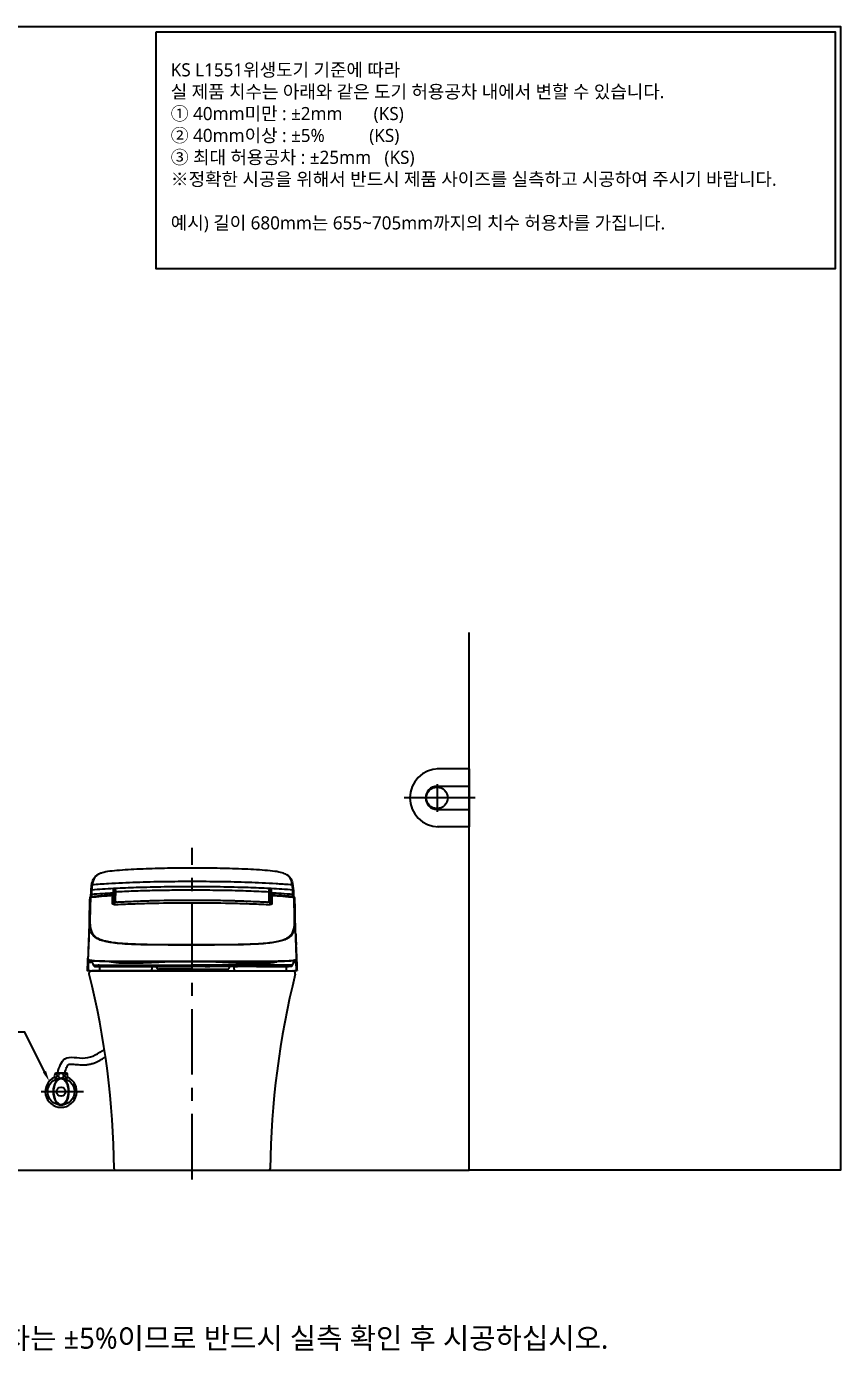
# Model space of a CAD drawing. Extents: x 2340 to 8415, y -46 to 2482.
# Drawn here: x 3566 to 5117, y -46 to 2482 of the extents above; entities that cross this region are included whole.
import ezdxf
from ezdxf.lldxf.tags import DXFTag

# ---------------------------------------------------------------- set-up
doc = ezdxf.new("R2010")
doc.units = 0
doc.header["$LTSCALE"] = 20
doc.header["$MEASUREMENT"] = 0
doc.linetypes.add('CENTER', pattern=[2, 1.25, -0.25, 0.25, -0.25])
doc.layers.get('0').update_dxf_attribs({"linetype": 'CONTINUOUS'})
for name, color, linetype in [('1', 7, 'CONTINUOUS'), ('2', 2, 'CONTINUOUS'), ('3', 3, 'CONTINUOUS'), ('4', 4, 'CONTINUOUS'), ('6', 6, 'CONTINUOUS'), ('66', 7, 'CONTINUOUS')]:
    doc.layers.add(name, color=color, linetype=linetype)
doc.styles.add('GHS', font='romans', dxfattribs={"bigfont": 'ghs'})
doc.styles.add('ROMANS', font='NanumGothic.ttf', dxfattribs={"height": 10.144927})
tags = doc.linetypes.add('DASHED', pattern=[0.75, 0.5, -0.25]).pattern_tags.tags
tags[6:7] = [DXFTag(74, 4), DXFTag(75, 0), DXFTag(340, '0'), DXFTag(46, 1.0), DXFTag(50, 0.0), DXFTag(44, 0.0), DXFTag(45, 0.0)]
tags[4:5] = [DXFTag(74, 4), DXFTag(75, 0), DXFTag(340, '0'), DXFTag(46, 1.0), DXFTag(50, 0.0), DXFTag(44, 0.0), DXFTag(45, 0.0)]

msp = doc.modelspace()

# ---------------------------------------------------------------- linework, layer by layer
at = {"color": 1, "linetype": 'CENTER', "ltscale": 5}
msp.add_line((3881.8, 283.5), (3881.8, 915.7), dxfattribs=at)
at = {"color": 7}
msp.add_line((3736.1, 301.2), (4027.5, 301.2), dxfattribs=at)
for centre, radius, start, end in [((2137.2, 287.9), 1595.9, 0.584, 14.0382), ((5626.3, 287.9), 1595.9, 165.9618, 179.416), ((3736.1, 304.2), 3, 180.584, 270), ((4027.5, 304.2), 3, 270, 359.416)]:
    msp.add_arc(centre, radius, start, end, dxfattribs=at)
msp.add_open_spline([(3685.5, 675), (3685.4, 675.4), (3685.3, 676.1), (3685.4, 677.2), (3685.8, 678.3), (3686.4, 679.3), (3687.2, 680.2), (3688.2, 680.8), (3689.3, 681.1), (3690, 681.2), (3690.4, 681.2)], degree=3, knots=[0, 0, 0, 0, 0.114974, 0.238051, 0.367333, 0.500001, 0.632668, 0.76195, 0.885027, 1, 1, 1, 1], dxfattribs=at)
at = {"color": 4}
msp.add_spline([(3625.4, 487.2), (3638.9, 513.7), (3677.7, 515.3), (3714.4, 531.7)], degree=3, dxfattribs=at)
msp.add_open_spline([(3639, 487.2), (3639.2, 488.1), (3639.5, 488.9), (3640.3, 491.6), (3640.9, 493.4), (3642.1, 496.6), (3642.7, 498), (3643.7, 500), (3644.1, 500.7), (3644.9, 501.8), (3645.2, 502.1), (3645.5, 502.5), (3645.6, 502.6), (3645.8, 502.7), (3645.8, 502.7), (3645.8, 502.7), (3645.8, 502.7), (3645.9, 502.8), (3645.9, 502.8), (3646, 502.8), (3646.1, 502.9), (3646.5, 503), (3646.9, 503.1), (3647.8, 503.3), (3648.4, 503.4), (3649.8, 503.5), (3650.6, 503.5), (3652.8, 503.5), (3654.4, 503.5), (3657.8, 503.2), (3659.6, 503.1), (3663.5, 502.7), (3665.5, 502.5), (3669.8, 502.2), (3672, 502.1), (3675.5, 502.2), (3676.6, 502.2), (3678.4, 502.3), (3679, 502.3), (3680.3, 502.5), (3680.9, 502.5), (3682.8, 502.8), (3684.1, 503), (3687.8, 503.7), (3690.1, 504.3), (3694.7, 505.8), (3696.9, 506.6), (3702.3, 509), (3705.5, 510.7), (3711.3, 514.1), (3714, 515.8), (3716.6, 517.5)], degree=3, knots=[3.329182, 3.329182, 3.329182, 3.329182, 5.759459, 5.759459, 11.498738, 11.498738, 17.238018, 17.238018, 21.455802, 21.455802, 25.673586, 25.673586, 27.997746, 27.997746, 29.325884, 29.325884, 30.372022, 30.372022, 31.418161, 31.418161, 33.510437, 33.510437, 37.034469, 37.034469, 40.5585, 40.5585, 44.082531, 44.082531, 49.404876, 49.404876, 54.727222, 54.727222, 60.049567, 60.049567, 65.371913, 65.371913, 67.916925, 67.916925, 69.3444, 69.3444, 70.771874, 70.771874, 73.626824, 73.626824, 79.336723, 79.336723, 85.046622, 85.046622, 94.268128, 94.268128, 102.859646, 102.859646, 102.859646, 102.859646], dxfattribs=at)
at = {"layer": '1'}
for p, q in [((4348.3, 1037.3), (4348.3, 984.3)), ((4420.9, 1011.2), (4285.4, 1011.2))]:
    msp.add_line(p, q, dxfattribs=at)
at = {"layer": '1', "color": 0, "linetype": 'Continuous'}
for p, q in [((3881.7, 857), (3881.7, 857)), ((3731.2, 818.4), (3731.4, 829.7)), ((3731.3, 825), (3731.2, 823.7)), ((3732.5, 816.9), (3732.5, 807.8)), ((4032.4, 815.9), (4031.5, 815.9)), ((4031.5, 815.9), (4031.5, 807.9)), ((4032.2, 829.7), (4032.4, 815.9)), ((3705.1, 688), (3705.1, 683.4)), ((3804.9, 683.3), (3805.2, 686.4)), ((3805.2, 686.4), (3805.2, 688)), ((3961.2, 688), (3961.2, 686.4)), ((3961.2, 686.4), (3961.5, 683.3)), ((4061.3, 683.4), (4061.3, 688)), ((3687.1, 681.2), (3881.8, 681.2))]:
    msp.add_line(p, q, dxfattribs=at)
for centre, start, end in [((3707.1, 683.4), 180, 270), ((3802.9, 683.4), 270, 355), ((3963.5, 683.4), 185, 270), ((4059.3, 683.4), 270, 0)]:
    msp.add_arc(centre, 2, start, end, dxfattribs=at)
for centre, major_axis, ratio, start_param, end_param in [((3690.1, 835.1), (0.996, -0.085), 0.906954, 1.720585, 3.218825), ((4073.4, 835.1), (-0.996, -0.085), 0.906975, 3.064339, 4.563118), ((3688, 820.1), (0.999, -0.034), 0.896158, 1.691812, 3.142718), ((3689.8, 826.9), (1, -0.014), 0.008726, 1.570915, 3.170336), ((3730.3, 825), (-1, 0.017), 1, 3.141588, 4.82324), ((3731, 816.9), (1.5, 0.01), 0.99982, 6.280811, 7.85742), ((3731.4, 829.7), (3, -0.04), 0.008726, 4.712497, 6.283185), ((4032.2, 829.7), (-3, -0.04), 0.008726, 0, 1.570688), ((4033.3, 825), (-1, -0.017), 1, 4.59077, 6.283184), ((4033.3, 823.7), (1, 0.017), 0.905811, 1.496053, 3.141593), ((4073.7, 826.9), (-1, -0.014), 0.008726, 3.112853, 4.71227), ((4075.5, 820.1), (0.999, 0.034), 0.896158, 6.28206, 7.732966), ((3683.7, 697.1), (0.999, -0.039), 0.063377, 1.573245, 3.142595), ((4079.8, 697.1), (-0.999, -0.039), 0.063377, 3.140591, 4.70994)]:
    msp.add_ellipse(centre, major_axis=major_axis, ratio=ratio, start_param=start_param, end_param=end_param, dxfattribs=at)
for points, knots in [([(3710.4, 868.3), (3706.7, 867.2), (3703.7, 865.9), (3699, 862.9), (3697.2, 861.1), (3693.1, 855.4), (3691.8, 850.8), (3691, 845.2)], [0, 0, 0, 0, 0.25, 0.25, 0.5, 0.5, 1, 1, 1, 1]), ([(3709.3, 867.9), (3708.8, 867.8), (3707.3, 867.3), (3705, 866.4), (3702.3, 865.1), (3699.9, 863.6), (3697.8, 861.9), (3695.9, 859.9), (3694.6, 858.3), (3694.1, 857.2), (3693.9, 857)], [0, 0, 0, 0, 0.050617, 0.186187, 0.326082, 0.469861, 0.618907, 0.779893, 0.947737, 1, 1, 1, 1]), ([(4053.1, 868.2), (4049.2, 869.4), (4044.5, 870.3), (4033.5, 871.8), (4027.1, 872.4), (4013.5, 873.5), (4006.3, 874), (3991.3, 874.8), (3983.7, 875.2), (3968.2, 875.8), (3960.4, 876.1), (3944.7, 876.5), (3936.9, 876.7), (3913.4, 877.1), (3897.7, 877.2), (3866.2, 877.2), (3850.5, 877.1), (3819, 876.5), (3803.3, 876.1), (3780.3, 875.2), (3772.6, 874.9), (3757.6, 874), (3750.3, 873.5), (3736.6, 872.4), (3730.1, 871.9), (3719, 870.3), (3714.3, 869.4), (3710.4, 868.3)], [0, 0, 0, 0, 0.0625, 0.0625, 0.125, 0.125, 0.1875, 0.1875, 0.25, 0.25, 0.3125, 0.3125, 0.375, 0.375, 0.5, 0.5, 0.625, 0.625, 0.75, 0.75, 0.8125, 0.8125, 0.875, 0.875, 0.9375, 0.9375, 1, 1, 1, 1]), ([(4072.5, 845.2), (4071.7, 850.7), (4070.4, 855.4), (4066.2, 861.2), (4064.4, 862.9), (4062, 864.5), (4061.8, 864.5), (4061.7, 864.6)], [0, 0, 0, 0, 0.653192, 0.653192, 0.979788, 0.979788, 1, 1, 1, 1]), ([(4069.2, 857.5), (4069, 857.9), (4068.3, 859), (4066.9, 860.7), (4064.8, 862.6), (4063.3, 863.9), (4062.2, 864.4), (4062.2, 864.4)], [0, 0, 0, 0, 0.134632, 0.423435, 0.69843, 0.989, 1, 1, 1, 1]), ([(3688.8, 827), (3688.9, 828.7), (3688.9, 830.4), (3689, 833.2), (3689, 834.4), (3689.1, 835.1)], [0, 0, 0, 0, 0.5, 0.5, 1, 1, 1, 1]), ([(3689.1, 835.1), (3689.3, 836.7), (3689.4, 838.3), (3689.7, 841.4), (3689.9, 842.9), (3690.1, 844.3)], [0, 0, 0, 0, 0.500212, 0.500212, 1, 1, 1, 1]), ([(3690, 836), (3690, 835.2), (3689.9, 833.9), (3689.9, 830.7), (3689.8, 828.9), (3689.8, 827)], [0, 0, 0, 0, 0.5, 0.5, 1, 1, 1, 1]), ([(3691, 845.2), (3691, 845.2), (3691, 845.2), (3690.8, 843.8), (3690.7, 842.3), (3690.3, 839.2), (3690.2, 837.6), (3690, 836)], [0, 0, 0, 0, 0.000003, 0.000003, 0.500044, 0.500044, 1, 1, 1, 1]), ([(4072.5, 845.2), (4071, 845.3), (4069.6, 845.5), (4059.3, 846.2), (4050.4, 846.8), (4023.8, 848.4), (4006.1, 849.2), (3970.6, 850.4), (3952.8, 850.9), (3917.3, 851.4), (3899.5, 851.5), (3864, 851.5), (3846.2, 851.4), (3810.7, 850.9), (3793, 850.4), (3757.5, 849.2), (3739.7, 848.4), (3711.7, 846.8), (3701.3, 846.1), (3691, 845.2)], [0, 0, 0, 0, 0.011429, 0.011429, 0.081225, 0.081225, 0.220815, 0.220815, 0.360405, 0.360405, 0.499996, 0.499996, 0.639586, 0.639586, 0.779177, 0.779177, 0.918767, 0.918767, 1, 1, 1, 1]), ([(3731.4, 829.7), (3731.4, 831.6), (3731.5, 833.5), (3731.6, 836.6), (3731.6, 837.9), (3731.7, 838.7)], [0, 0, 0, 0, 0.5, 0.5, 1, 1, 1, 1]), ([(3731.7, 838.7), (3732.6, 838.2), (3733.5, 837.6), (3734.9, 836.4), (3735.4, 835.7), (3735.4, 835)], [0, 0, 0, 0, 0.5, 0.5, 1, 1, 1, 1]), ([(3734.4, 834.1), (3734.4, 835), (3734, 835.9), (3733, 837.4), (3732.3, 838.2), (3731.7, 838.7)], [0, 0, 0, 0, 0.5, 0.5, 1, 1, 1, 1]), ([(3734.5, 838.9), (3748, 839.6), (3761.5, 840.2), (3792.8, 841.2), (3810.6, 841.6), (3846.2, 842.2), (3864, 842.3), (3899.5, 842.3), (3917.3, 842.2), (3952.9, 841.6), (3970.7, 841.2), (4002, 840.2), (4015.5, 839.6), (4029, 838.9)], [0, 0, 0, 0, 0.137733, 0.137733, 0.318866, 0.318866, 0.5, 0.5, 0.681133, 0.681133, 0.862266, 0.862266, 1, 1, 1, 1]), ([(4028.2, 831.5), (4021.7, 831.9), (4008.7, 832.6), (3988.8, 833.3), (3968.3, 834), (3947.4, 834.5), (3926, 834.8), (3904.1, 835), (3876.5, 835.1), (3843.5, 835), (3806.1, 834.3), (3770.2, 833.3), (3746.8, 832.1), (3735.3, 831.5)], [0, 0, 0, 0, 0.066191, 0.133976, 0.203874, 0.275483, 0.348428, 0.423009, 0.499413, 0.631812, 0.760009, 0.882497, 1, 1, 1, 1]), ([(3735.4, 835), (3735.4, 834.7), (3735.4, 834.4), (3735.3, 833.7), (3735.3, 833.3), (3735.3, 832.4), (3735.3, 832), (3735.3, 831.5)], [0, 0, 0, 0, 0.251915, 0.251915, 0.625957, 0.625957, 1, 1, 1, 1]), ([(4028.1, 835), (4028.1, 835.7), (4028.6, 836.4), (4030, 837.6), (4030.9, 838.2), (4031.9, 838.7)], [0, 0, 0, 0, 0.5, 0.5, 1, 1, 1, 1]), ([(4028.2, 831.5), (4028.2, 831.8), (4028.2, 832.1), (4028.2, 833.3), (4028.2, 834.1), (4028.1, 835)], [0, 0, 0, 0, 0.251899, 0.251899, 1, 1, 1, 1]), ([(4031.9, 838.7), (4031.2, 838.1), (4030.6, 837.4), (4029.5, 835.9), (4029.1, 835), (4029.1, 834.1)], [0, 0, 0, 0, 0.5, 0.5, 1, 1, 1, 1]), ([(4031.9, 838.7), (4031.9, 837.9), (4031.9, 836.6), (4032, 833.5), (4032.1, 831.6), (4032.2, 829.7)], [0, 0, 0, 0, 0.5, 0.5, 1, 1, 1, 1]), ([(4073.5, 836), (4073.3, 837.6), (4073.2, 839.2), (4072.8, 842.3), (4072.7, 843.8), (4072.5, 845.2), (4072.5, 845.2), (4072.5, 845.2)], [0, 0, 0, 0, 0.499957, 0.499957, 0.999997, 0.999997, 1, 1, 1, 1]), ([(4073.4, 844.3), (4073.6, 842.9), (4073.8, 841.4), (4074.1, 838.3), (4074.3, 836.7), (4074.4, 835.1)], [0, 0, 0, 0, 0.499788, 0.499788, 1, 1, 1, 1]), ([(4073.7, 826.9), (4073.7, 828.8), (4073.6, 830.7), (4073.6, 833.9), (4073.5, 835.2), (4073.5, 836)], [0, 0, 0, 0, 0.5, 0.5, 1, 1, 1, 1]), ([(4074.4, 835.1), (4074.5, 834.4), (4074.5, 833.2), (4074.6, 830.4), (4074.7, 828.7), (4074.7, 826.9)], [0, 0, 0, 0, 0.5, 0.5, 1, 1, 1, 1]), ([(3688.7, 756.1), (3687.3, 759.8), (3686.5, 763.9), (3685.9, 772), (3686, 775.7), (3686, 783.5), (3686.1, 787.7), (3686.4, 800.7), (3686.7, 810.2), (3687, 820.2)], [0, 0, 0, 0, 0.255854, 0.255854, 0.44189, 0.44189, 0.627927, 0.627927, 1, 1, 1, 1]), ([(3687.9, 821), (3687.5, 811.1), (3687.2, 801.7), (3687, 788.6), (3686.9, 784.5), (3686.8, 776.6), (3686.8, 773), (3687.4, 762.7), (3688.9, 757.1), (3694.2, 748.7), (3697.6, 745.7), (3702.1, 743.4)], [0, 0, 0, 0, 0.261212, 0.261212, 0.391818, 0.391818, 0.522425, 0.522425, 0.783637, 0.783637, 1, 1, 1, 1]), ([(3687.9, 822.6), (3687.8, 822.5), (3687.6, 822.5), (3687.4, 822.3), (3687.2, 822.2), (3687.1, 822), (3687.1, 821.9), (3687.1, 821.8), (3687.1, 821.7), (3687, 821.7), (3687, 821.6), (3687, 821.6), (3687, 821.6), (3687, 821.5), (3687, 821.5)], [0, 0, 0, 0, 0.10738, 0.207075, 0.291167, 0.361566, 0.417774, 0.456068, 0.4766, 0.494945, 0.521947, 0.577356, 0.756923, 1, 1, 1, 1]), ([(3730.2, 826), (3724.7, 825.7), (3710.9, 824.7), (3696.9, 823.5), (3688.2, 822.7), (3687.9, 822.6)], [0, 0, 0, 0, 0.385248, 0.978914, 1, 1, 1, 1]), ([(3736.4, 807.3), (3734.6, 807.2), (3732.8, 807.4), (3730.5, 808.3), (3729.9, 809), (3729.9, 809.7)], [0, 0, 0, 0, 0.5, 0.5, 1, 1, 1, 1]), ([(3735.1, 814), (3735.1, 813.9), (3735.1, 813.8), (3735.3, 813.5), (3735.8, 813.2), (3736.4, 813), (3737.2, 812.8), (3737.8, 812.7), (3738.3, 812.6), (3738.6, 812.6), (3738.8, 812.6)], [0, 0, 0, 0, 0.092648, 0.192303, 0.3025, 0.586789, 0.698617, 0.817948, 0.923745, 1, 1, 1, 1]), ([(4027.1, 807.3), (4015, 807.9), (4002.9, 808.4), (3978.7, 809.2), (3966.6, 809.6), (3930.3, 810.3), (3906, 810.5), (3857.5, 810.5), (3833.3, 810.3), (3796.9, 809.6), (3784.8, 809.2), (3760.6, 808.4), (3748.5, 807.9), (3736.4, 807.3)], [0, 0, 0, 0, 0.125, 0.125, 0.25, 0.25, 0.5, 0.5, 0.75, 0.75, 0.875, 0.875, 1, 1, 1, 1]), ([(3738.8, 812.6), (3741.6, 812.7), (3747.5, 813), (3759.5, 813.6), (3774.5, 814.3), (3789.4, 814.9), (3801.3, 815.2), (3831.1, 816), (3870.2, 816.4), (3917.8, 816.1), (3944.7, 815.7), (3962.2, 815.2), (3974.1, 814.9), (3989, 814.3), (4004.1, 813.6), (4016, 813), (4021.9, 812.7), (4024.8, 812.6)], [0, 0, 0, 0, 0.029831, 0.062543, 0.125097, 0.187627, 0.218876, 0.250123, 0.499987, 0.628375, 0.749862, 0.781072, 0.812356, 0.874894, 0.937459, 0.970167, 1, 1, 1, 1]), ([(4024.8, 812.6), (4024.9, 812.6), (4025.2, 812.6), (4025.8, 812.7), (4026.3, 812.8), (4027.1, 813), (4027.8, 813.2), (4028.3, 813.6), (4028.4, 813.9), (4028.4, 814)], [0, 0, 0, 0, 0.075645, 0.181402, 0.299122, 0.412119, 0.695985, 0.857094, 1, 1, 1, 1]), ([(4033.6, 809.7), (4033.6, 809), (4033, 808.3), (4030.7, 807.4), (4029, 807.2), (4027.1, 807.3)], [0, 0, 0, 0, 0.5, 0.5, 1, 1, 1, 1]), ([(4073.7, 826.9), (4066.3, 827.5), (4058.9, 828.1), (4045, 829), (4038.6, 829.4), (4032.2, 829.7)], [0, 0, 0, 0, 0.535674, 0.535674, 1, 1, 1, 1]), ([(4075.6, 822.6), (4069.6, 823.2), (4055.8, 824.4), (4041.7, 825.5), (4033.6, 826), (4033.3, 826)], [0, 0, 0, 0, 0.422631, 0.982017, 1, 1, 1, 1]), ([(4074.7, 826.9), (4074.7, 826.3), (4074.7, 825.6), (4074.7, 824.2), (4074.7, 823.4), (4074.7, 822.7)], [0, 0, 0, 0, 0.46814, 0.46814, 1, 1, 1, 1]), ([(4076.5, 821.5), (4076.5, 821.5), (4076.5, 821.6), (4076.5, 821.6), (4076.5, 821.6), (4076.5, 821.7), (4076.5, 821.7), (4076.4, 821.8), (4076.4, 822), (4076.2, 822.3), (4075.9, 822.5), (4075.7, 822.5), (4075.6, 822.6)], [0, 0, 0, 0, 0.217421, 0.441288, 0.500545, 0.534316, 0.555505, 0.579757, 0.643617, 0.773985, 0.887358, 1, 1, 1, 1]), ([(3686.1, 785.3), (3686, 783.3), (3685.9, 779.6), (3685.8, 773.9), (3685.6, 768.8), (3685.4, 762.9), (3685.2, 755.9), (3684.9, 747.9), (3684.5, 739.8), (3684.2, 730.8), (3683.7, 720.8), (3683.3, 712.1), (3683.1, 707), (3683, 705.5)], [0, 0, 0, 0, 0.119074, 0.200684, 0.275859, 0.345698, 0.44284, 0.5341, 0.622518, 0.710308, 0.82851, 0.948889, 1, 1, 1, 1]), ([(3686.2, 794.5), (3686, 789.5), (3685.9, 784.6), (3685.5, 774.9), (3685.4, 770.2), (3685.1, 761.3), (3684.9, 757.1), (3684.7, 749.5), (3684.5, 746.1), (3684.4, 743.1)], [0, 0, 0, 0, 0.25, 0.25, 0.5, 0.5, 0.75, 0.75, 1, 1, 1, 1]), ([(3686.6, 807.9), (3686.6, 807.9), (3686.6, 807.9), (3686.6, 807.8), (3686.6, 807.8), (3686.6, 807.7), (3686.6, 807.6), (3686.6, 807.4), (3686.6, 807.3), (3686.6, 807.1), (3686.6, 806.9), (3686.5, 806.7), (3686.5, 806.6), (3686.5, 806.4), (3686.5, 806.3), (3686.5, 806.2), (3686.5, 806.1), (3686.5, 806), (3686.5, 806), (3686.5, 805.9), (3686.5, 805.9), (3686.5, 805.9)], [0, 0, 0, 0, 0.107366, 0.107366, 0.214731, 0.214731, 0.322124, 0.322124, 0.429574, 0.429574, 0.537075, 0.537075, 0.6446, 0.6446, 0.752109, 0.752109, 0.85957, 0.85957, 0.966973, 0.966973, 1, 1, 1, 1]), ([(4061.7, 743.5), (4064.1, 744.8), (4066.1, 746.2), (4071.6, 751.4), (4074, 755.9), (4076, 763.9), (4076.4, 766.8), (4076.7, 773.1), (4076.7, 776.6), (4076.6, 787.4), (4076.4, 795.5), (4076.2, 804)], [0, 0, 0, 0, 0.137218, 0.137218, 0.424812, 0.424812, 0.568609, 0.568609, 0.712406, 0.712406, 1, 1, 1, 1]), ([(4077.1, 803), (4077.3, 794.4), (4077.5, 786.3), (4077.5, 775.5), (4077.6, 772.1), (4077.2, 765.7), (4076.8, 762.8), (4075.8, 758.9), (4075.4, 757.6), (4074.9, 756.4)], [0, 0, 0, 0, 0.444863, 0.444863, 0.667294, 0.667294, 0.889726, 0.889726, 1, 1, 1, 1]), ([(4077.1, 803), (4077.1, 803.1), (4077, 803.2), (4076.9, 803.5), (4076.9, 803.6), (4076.7, 803.8), (4076.6, 803.9), (4076.4, 804), (4076.3, 804), (4076.2, 804)], [0, 0, 0, 0, 0.266094, 0.266094, 0.532998, 0.532998, 0.785782, 0.785782, 1, 1, 1, 1]), ([(4078.5, 763.1), (4078.4, 765.3), (4078.3, 767.5), (4077.8, 780.8), (4077.5, 791.9), (4077.1, 803)], [0, 0, 0, 0, 0.16372, 0.16372, 1, 1, 1, 1]), ([(3684.4, 743.1), (3684.3, 739.7), (3684.2, 736.5), (3683.9, 730.3), (3683.8, 727.3), (3683.5, 719.4), (3683.4, 715.5), (3683.2, 709.8), (3683.1, 707.8), (3683, 705.1), (3683, 704.3), (3683.3, 703.7)], [0, 0, 0, 0, 0.125455, 0.125455, 0.250911, 0.250911, 0.501822, 0.501822, 0.752733, 0.752733, 1, 1, 1, 1]), ([(3881.8, 730.5), (3870.4, 730.5), (3859.2, 730.5), (3842.8, 730.6), (3837.4, 730.6), (3826.7, 730.7), (3821.5, 730.7), (3806.3, 730.9), (3796.8, 731), (3783.5, 731.3), (3779.4, 731.4), (3771.4, 731.7), (3767.5, 731.8), (3756.5, 732.3), (3749.7, 732.7), (3737.3, 733.8), (3731.9, 734.4), (3724.6, 735.6), (3722.4, 736), (3718.2, 736.8), (3716.2, 737.3), (3710.7, 738.8), (3707.3, 739.8), (3698.3, 743.5), (3694, 746.9), (3690.1, 753), (3689.4, 754.5), (3688.7, 756.1)], [0, 0, 0, 0, 0.09412, 0.09412, 0.14118, 0.14118, 0.18824, 0.18824, 0.282361, 0.282361, 0.329421, 0.329421, 0.376481, 0.376481, 0.470601, 0.470601, 0.564721, 0.564721, 0.611781, 0.611781, 0.658841, 0.658841, 0.752962, 0.752962, 0.941202, 0.941202, 1, 1, 1, 1]), ([(3702.1, 743.4), (3703, 742.9), (3704, 742.4), (3708, 740.8), (3711.4, 739.7), (3716.9, 738.3), (3718.8, 737.8), (3723, 736.9), (3725.3, 736.5), (3732.5, 735.4), (3737.9, 734.8), (3750.2, 733.7), (3757, 733.3), (3768, 732.7), (3771.8, 732.6), (3779.8, 732.3), (3783.9, 732.2), (3797.1, 731.9), (3806.5, 731.8), (3821.7, 731.6), (3826.9, 731.6), (3837.6, 731.5), (3843, 731.5), (3859.3, 731.4), (3870.4, 731.4), (3881.8, 731.4)], [0, 0, 0, 0, 0.041157, 0.041157, 0.161013, 0.161013, 0.22094, 0.22094, 0.280868, 0.280868, 0.400723, 0.400723, 0.520579, 0.520579, 0.580506, 0.580506, 0.640434, 0.640434, 0.760289, 0.760289, 0.820217, 0.820217, 0.880145, 0.880145, 1, 1, 1, 1]), ([(4074.9, 756.4), (4073.5, 752.7), (4071.4, 749.5), (4066.8, 745.2), (4064.6, 743.7), (4059.5, 741.1), (4056.7, 740), (4050.3, 738.1), (4046.9, 737.2), (4039.1, 735.6), (4034.7, 734.9), (4024.7, 733.7), (4019, 733.2), (4006.8, 732.3), (4000.2, 732), (3989.5, 731.6), (3985.8, 731.5), (3978, 731.2), (3973.9, 731.2), (3961.2, 730.9), (3952.2, 730.8), (3937.9, 730.7), (3933, 730.7), (3923, 730.6), (3917.9, 730.6), (3902.7, 730.5), (3892.3, 730.5), (3881.8, 730.5)], [0, 0, 0, 0, 0.130755, 0.130755, 0.217679, 0.217679, 0.304604, 0.304604, 0.391528, 0.391528, 0.478453, 0.478453, 0.565377, 0.565377, 0.652302, 0.652302, 0.695764, 0.695764, 0.739226, 0.739226, 0.826151, 0.826151, 0.869613, 0.869613, 0.913075, 0.913075, 1, 1, 1, 1]), ([(3881.8, 731.4), (3892.3, 731.4), (3902.6, 731.4), (3917.8, 731.5), (3922.9, 731.5), (3932.9, 731.5), (3937.8, 731.6), (3952, 731.7), (3961, 731.8), (3973.6, 732.1), (3977.7, 732.2), (3985.4, 732.4), (3989.1, 732.5), (3999.8, 732.9), (4006.4, 733.2), (4018.5, 734.1), (4024.1, 734.6), (4034.1, 735.8), (4038.5, 736.5), (4046.3, 738.1), (4049.7, 739), (4056, 741), (4058.9, 742.1), (4061.5, 743.4), (4061.6, 743.5), (4061.7, 743.5)], [0, 0, 0, 0, 0.110549, 0.110549, 0.165824, 0.165824, 0.221098, 0.221098, 0.331647, 0.331647, 0.386922, 0.386922, 0.442197, 0.442197, 0.552746, 0.552746, 0.663295, 0.663295, 0.773844, 0.773844, 0.884393, 0.884393, 0.994942, 0.994942, 1, 1, 1, 1]), ([(4080.1, 717.2), (4079.9, 721.2), (4079.6, 730.3), (4079.2, 741.2), (4079, 748.2), (4078.9, 750.2)], [0, 0, 0, 0, 0.360507, 0.814913, 1, 1, 1, 1]), ([(4080.3, 704.1), (4080.5, 704.7), (4080.5, 705.4), (4080.4, 708), (4080.4, 709.8), (4080.2, 713.8), (4080.2, 715.3), (4080.1, 717.1)], [0, 0, 0, 0, 0.380789, 0.380789, 0.794286, 0.794286, 1, 1, 1, 1]), ([(4080.5, 706), (4080.5, 706), (4080.5, 706.1), (4080.5, 706.3), (4080.4, 707.1), (4080.4, 708.5), (4080.3, 709.8), (4080.3, 710.9), (4080.3, 711.1)], [0, 0, 0, 0, 0.058926, 0.262536, 0.473047, 0.694335, 0.93103, 1, 1, 1, 1]), ([(3682.1, 681.2), (3682.1, 681.9), (3682.1, 682.5), (3682.3, 685.8), (3682.4, 688.5), (3682.6, 693.2), (3682.6, 695.2), (3682.7, 697.2)], [0, 0, 0, 0, 0.124882, 0.124882, 0.624411, 0.624411, 1, 1, 1, 1]), ([(3682.7, 697.2), (3682.8, 699.4), (3682.9, 701.6), (3683, 704.2), (3683, 704.9), (3683, 705.5)], [0, 0, 0, 0, 0.710358, 0.710358, 1, 1, 1, 1]), ([(3683.7, 697.2), (3683.6, 693.5), (3683.4, 689.8), (3683.2, 684.4), (3683.2, 682.8), (3683.1, 681.2)], [0, 0, 0, 0, 0.697255, 0.697255, 1, 1, 1, 1]), ([(3683.3, 703.7), (3683.5, 703.1), (3683.6, 702.7), (3684.2, 702.2), (3685, 701.6), (3685.6, 701.4), (3686.1, 701.4)], [0, 0, 0, 0, 0.005811, 0.414191, 0.824616, 1, 1, 1, 1]), ([(3683.3, 703.7), (3683.3, 703.7), (3683.3, 703.7), (3684.1, 702.5), (3686.2, 701.9), (3693.1, 701), (3697.8, 700.7), (3707.1, 700.4), (3710.6, 700.3), (3718.1, 700.1), (3722.4, 700.1), (3732.3, 699.9), (3738, 699.9), (3750.5, 699.8), (3757.3, 699.8), (3772, 699.7), (3779.9, 699.7), (3797.5, 699.7), (3806.9, 699.7), (3827, 699.7), (3837.7, 699.7), (3859.4, 699.7), (3870.5, 699.7), (3881.8, 699.7)], [0, 0, 0, 0, 0.001209, 0.001209, 0.167674, 0.167674, 0.334139, 0.334139, 0.417372, 0.417372, 0.500604, 0.500604, 0.583837, 0.583837, 0.66707, 0.66707, 0.750302, 0.750302, 0.833535, 0.833535, 0.916767, 0.916767, 1, 1, 1, 1]), ([(3881.8, 698.6), (3870.5, 698.6), (3859.5, 698.6), (3837.8, 698.6), (3827.1, 698.6), (3807.1, 698.6), (3797.7, 698.6), (3780.1, 698.6), (3772.4, 698.7), (3757.7, 698.7), (3750.9, 698.7), (3738.5, 698.8), (3732.8, 698.9), (3723, 699), (3718.7, 699.1), (3711.3, 699.2), (3707.9, 699.3), (3698.6, 699.7), (3693.9, 700), (3688.6, 700.7), (3687.2, 701), (3686.1, 701.4)], [0, 0, 0, 0, 0.090047, 0.090047, 0.180093, 0.180093, 0.27014, 0.27014, 0.360186, 0.360186, 0.450233, 0.450233, 0.54028, 0.54028, 0.630326, 0.630326, 0.720373, 0.720373, 0.900466, 0.900466, 1, 1, 1, 1]), ([(3692, 695.8), (3691.9, 696.1), (3691.8, 696.5), (3691.6, 697.8), (3691.5, 698.9), (3691.5, 700.2)], [0, 0, 0, 0, 0.317262, 0.317262, 1, 1, 1, 1]), ([(3692, 695.8), (3692.1, 695.3), (3692.2, 694.8), (3692.7, 694), (3693.4, 693.3), (3693.9, 693), (3694.4, 692.8)], [0, 0, 0, 0, 0.065069, 0.451995, 0.824419, 1, 1, 1, 1]), ([(3694, 691.4), (3694.3, 690.9), (3694.6, 690.5), (3695.1, 690.2), (3696, 689.7), (3696, 689.7)], [0, 0, 0, 0, 0.170114, 0.906849, 1, 1, 1, 1]), ([(3694.4, 692.8), (3695.3, 692.4), (3696.5, 692.5), (3700.9, 692.5), (3705.3, 692.5), (3713.7, 692.5), (3716.9, 692.5), (3724.1, 692.5), (3728.1, 692.5), (3737.6, 692.5), (3742.8, 692.5), (3754.6, 692.5), (3761.2, 692.5), (3775.4, 692.5), (3783, 692.5), (3795.5, 692.5), (3799.9, 692.5), (3809.1, 692.5), (3814, 692.5), (3828.8, 692.5), (3839.2, 692.5), (3855.5, 692.5), (3861, 692.5), (3872.1, 692.5), (3877.7, 692.5), (3883.3, 692.5)], [0, 0, 0, 0, 0.090537, 0.090537, 0.27243, 0.27243, 0.363376, 0.363376, 0.454322, 0.454322, 0.545269, 0.545269, 0.636215, 0.636215, 0.727161, 0.727161, 0.772634, 0.772634, 0.818107, 0.818107, 0.909054, 0.909054, 0.954527, 0.954527, 1, 1, 1, 1]), ([(3696, 689.7), (3696.5, 689.5), (3697.1, 689.5), (3698.9, 689.5), (3700.4, 689.5), (3705.8, 689.5), (3710.5, 689.5), (3722.5, 689.5), (3729.8, 689.5), (3749, 689.5), (3760.8, 689.5), (3781.5, 689.5), (3789, 689.5), (3805.3, 689.5), (3814.1, 689.5), (3832.8, 689.5), (3842.7, 689.5), (3862.7, 689.5), (3872.9, 689.5), (3883.2, 689.5)], [0, 0, 0, 0, 0.048511, 0.048511, 0.13501, 0.13501, 0.308008, 0.308008, 0.481006, 0.481006, 0.654004, 0.654004, 0.740503, 0.740503, 0.827002, 0.827002, 0.913501, 0.913501, 1, 1, 1, 1]), ([(3704.4, 689.4), (3704.4, 689.4), (3704.4, 689.4), (3704.4, 689.3), (3704.5, 689.2), (3704.7, 689.1), (3704.9, 688.8), (3705, 688.5), (3705.1, 688.2), (3705.1, 688)], [0, 0, 0, 0, 0.03972, 0.228342, 0.39677, 0.551956, 0.701391, 0.850458, 1, 1, 1, 1]), ([(3841.3, 698.7), (3839.8, 698.7), (3833.3, 698.3), (3821.8, 697.7), (3807.5, 697), (3789.8, 696.3), (3774.2, 695.7), (3760.5, 695.7), (3751, 695.8), (3742.4, 696.3), (3733.8, 697.1), (3727.5, 698), (3723.9, 698.7), (3723.1, 698.9)], [0, 0, 0, 0, 0.02526, 0.114515, 0.204018, 0.294134, 0.474171, 0.563887, 0.654216, 0.742676, 0.835114, 0.958645, 1, 1, 1, 1]), ([(3750.4, 689.5), (3750.9, 689.5), (3751.9, 689.5), (3753.9, 689.5), (3755.6, 689.5), (3756.7, 689.5), (3756.9, 689.5)], [0, 0, 0, 0, 0.234117, 0.468599, 0.932798, 1, 1, 1, 1]), ([(3800, 689.5), (3800.7, 689.5), (3802.2, 689.5), (3804, 689.5), (3805.4, 689.5), (3806.6, 689.5), (3806.9, 689.5), (3805.2, 689.5), (3802.5, 689.5), (3800.7, 689.5), (3800.3, 689.5)], [0, 0, 0, 0, 0.096185, 0.192893, 0.287974, 0.382541, 0.569548, 0.762744, 0.952644, 1, 1, 1, 1]), ([(3805.2, 688), (3805.2, 688), (3805.2, 688.1), (3805.2, 688.2), (3805.3, 688.4), (3805.3, 688.7), (3805.4, 688.9), (3805.3, 689), (3805.3, 689.1)], [0, 0, 0, 0, 0.025302, 0.052765, 0.119818, 0.323742, 0.638812, 1, 1, 1, 1]), ([(3814, 687), (3814.2, 686.6), (3814.6, 685.9), (3815.5, 685.1), (3816.4, 684.6), (3817, 684.5), (3817.4, 684.5)], [0, 0, 0, 0, 0.239637, 0.485568, 0.738771, 1, 1, 1, 1]), ([(3883.2, 684.4), (3879.8, 684.4), (3876.4, 684.4), (3869.6, 684.4), (3866.2, 684.4), (3856.3, 684.4), (3850.1, 684.4), (3838.7, 684.4), (3833.6, 684.4), (3827.2, 684.4), (3825.2, 684.4), (3821.3, 684.4), (3819.4, 684.4), (3817.5, 684.4)], [0, 0, 0, 0, 0.125, 0.125, 0.25, 0.25, 0.5, 0.5, 0.75, 0.75, 0.875, 0.875, 1, 1, 1, 1]), ([(3881.8, 699.7), (3892.3, 699.7), (3902.7, 699.7), (3923.2, 699.7), (3933, 699.7), (3952, 699.7), (3961.2, 699.7), (3973.7, 699.7), (3977.7, 699.7), (3985.3, 699.7), (3988.9, 699.7), (3999.6, 699.8), (4006.3, 699.8), (4018.7, 699.9), (4024.3, 699.9), (4034.6, 700), (4039.2, 700), (4047.3, 700.2), (4050.7, 700.2), (4060.4, 700.5), (4065.7, 700.7), (4073.8, 701.4), (4076.8, 701.8), (4079.4, 702.9), (4080, 703.3), (4080.3, 704), (4080.3, 704), (4080.3, 704.1)], [0, 0, 0, 0, 0.076458, 0.076458, 0.152916, 0.152916, 0.229374, 0.229374, 0.267603, 0.267603, 0.305831, 0.305831, 0.382289, 0.382289, 0.458747, 0.458747, 0.535205, 0.535205, 0.611663, 0.611663, 0.764579, 0.764579, 0.917494, 0.917494, 0.993952, 0.993952, 1, 1, 1, 1]), ([(4077.8, 701.6), (4077.7, 701.5), (4077.6, 701.5), (4075.8, 700.7), (4072.9, 700.3), (4064.8, 699.7), (4059.5, 699.4), (4049.9, 699.2), (4046.5, 699.1), (4038.4, 699), (4033.9, 698.9), (4023.7, 698.8), (4018.1, 698.8), (4005.8, 698.7), (3999.1, 698.7), (3988.5, 698.7), (3984.9, 698.6), (3977.3, 698.6), (3973.3, 698.6), (3960.9, 698.6), (3951.7, 698.6), (3932.8, 698.6), (3923, 698.6), (3902.7, 698.6), (3892.2, 698.6), (3881.8, 698.6)], [0, 0, 0, 0, 0.008186, 0.008186, 0.173488, 0.173488, 0.338791, 0.338791, 0.421442, 0.421442, 0.504093, 0.504093, 0.586744, 0.586744, 0.669395, 0.669395, 0.710721, 0.710721, 0.752047, 0.752047, 0.834698, 0.834698, 0.917349, 0.917349, 1, 1, 1, 1]), ([(4070.4, 689.7), (4069.9, 689.5), (4069.3, 689.5), (4067.5, 689.5), (4066, 689.5), (4060.6, 689.5), (4055.9, 689.5), (4043.9, 689.5), (4036.6, 689.5), (4017.4, 689.5), (4005.6, 689.5), (3984.9, 689.5), (3977.4, 689.5), (3961.1, 689.5), (3952.3, 689.5), (3933.6, 689.5), (3923.7, 689.5), (3903.7, 689.5), (3893.6, 689.5), (3883.2, 689.5)], [0, 0, 0, 0, 0.048202, 0.048202, 0.134729, 0.134729, 0.307784, 0.307784, 0.480838, 0.480838, 0.653892, 0.653892, 0.740419, 0.740419, 0.826946, 0.826946, 0.913473, 0.913473, 1, 1, 1, 1]), ([(3883.2, 684.4), (3886.6, 684.4), (3890, 684.4), (3896.8, 684.4), (3900.2, 684.4), (3910.1, 684.4), (3916.3, 684.4), (3927.7, 684.4), (3932.8, 684.4), (3939.2, 684.4), (3941.2, 684.4), (3945.1, 684.4), (3947, 684.4), (3948.9, 684.4)], [0, 0, 0, 0, 0.125, 0.125, 0.25, 0.25, 0.5, 0.5, 0.75, 0.75, 0.875, 0.875, 1, 1, 1, 1]), ([(4072.1, 692.8), (4071.2, 692.4), (4070.1, 692.5), (4065.7, 692.5), (4061.3, 692.5), (4052.8, 692.5), (4049.7, 692.5), (4042.5, 692.5), (4038.4, 692.5), (4029, 692.5), (4023.8, 692.5), (4012, 692.5), (4005.4, 692.5), (3991.2, 692.5), (3983.6, 692.5), (3971, 692.5), (3966.7, 692.5), (3957.4, 692.5), (3952.6, 692.5), (3937.7, 692.5), (3927.4, 692.5), (3911.1, 692.5), (3905.6, 692.5), (3894.5, 692.5), (3888.9, 692.5), (3883.3, 692.5)], [0, 0, 0, 0, 0.089232, 0.089232, 0.271385, 0.271385, 0.362462, 0.362462, 0.453539, 0.453539, 0.544616, 0.544616, 0.635693, 0.635693, 0.72677, 0.72677, 0.772308, 0.772308, 0.817846, 0.817846, 0.908923, 0.908923, 0.954462, 0.954462, 1, 1, 1, 1]), ([(3906.5, 689.5), (3909.3, 689.5), (3911.9, 689.5), (3914.8, 689.5), (3915.2, 689.5), (3915.6, 689.5)], [0, 0, 0, 0, 0.876202, 0.876202, 1, 1, 1, 1]), ([(3926.6, 698.7), (3932.5, 698.4), (3938.3, 698.1), (3953.5, 697.3), (3962.8, 696.9), (3972.2, 696.5), (3973.3, 696.5), (3975.4, 696.4), (3976.4, 696.3), (3979.5, 696.2), (3981.4, 696.2), (3984.4, 696.1), (3985.3, 696), (3987.2, 696), (3988.2, 695.9), (3990.9, 695.9), (3992.8, 695.8), (3995.4, 695.8), (3996.3, 695.7), (3998.1, 695.7), (3998.9, 695.7), (4001.5, 695.7), (4003.2, 695.7), (4008.1, 695.7), (4011.3, 695.8), (4015, 695.9), (4015.8, 695.9), (4017.3, 695.9), (4018, 696), (4020.2, 696.1), (4021.5, 696.2), (4023.6, 696.3), (4024.2, 696.3), (4025.6, 696.4), (4026.2, 696.5), (4027.5, 696.6), (4028.1, 696.7), (4029.4, 696.8), (4030, 696.9), (4031.2, 697), (4031.8, 697.1), (4033, 697.2), (4033.6, 697.3), (4035.3, 697.5), (4036.4, 697.7), (4038, 697.9), (4038.5, 698), (4039.6, 698.2), (4040.1, 698.3), (4041.1, 698.4), (4041.6, 698.5), (4042.6, 698.7), (4043, 698.8), (4043.6, 698.9), (4043.6, 698.9), (4043.7, 698.9)], [0, 0, 0, 0, 0.103576, 0.103576, 0.28214, 0.28214, 0.30446, 0.30446, 0.326781, 0.326781, 0.371422, 0.371422, 0.393742, 0.393742, 0.416063, 0.416063, 0.460704, 0.460704, 0.483024, 0.483024, 0.505344, 0.505344, 0.549985, 0.549985, 0.639267, 0.639267, 0.661588, 0.661588, 0.683908, 0.683908, 0.728549, 0.728549, 0.750869, 0.750869, 0.77319, 0.77319, 0.79551, 0.79551, 0.817831, 0.817831, 0.840151, 0.840151, 0.862472, 0.862472, 0.907113, 0.907113, 0.929433, 0.929433, 0.951753, 0.951753, 0.974074, 0.974074, 0.996394, 0.996394, 1, 1, 1, 1]), ([(3949, 684.5), (3949.4, 684.5), (3950, 684.6), (3950.9, 685.1), (3951.8, 685.9), (3952.2, 686.6), (3952.4, 687)], [0, 0, 0, 0, 0.261229, 0.514432, 0.760363, 1, 1, 1, 1]), ([(3966.4, 689.5), (3966.4, 689.5), (3966.4, 689.5), (3966.4, 689.5), (3966.4, 689.5), (3966.4, 689.5), (3966.4, 689.5), (3966.4, 689.5), (3966.4, 689.5), (3966.3, 689.5), (3966.1, 689.5), (3965.5, 689.5), (3964.1, 689.5), (3961.8, 689.5), (3960.6, 689.5), (3960.2, 689.5), (3960.2, 689.5), (3960.2, 689.5), (3960.2, 689.5), (3960.2, 689.5), (3960.2, 689.5), (3960.1, 689.5), (3960.1, 689.5), (3960.1, 689.5), (3960.1, 689.5), (3960, 689.5), (3959.8, 689.5), (3959.7, 689.5), (3959.7, 689.5), (3960.3, 689.5), (3961.1, 689.5), (3961.5, 689.5), (3961.5, 689.5), (3961.5, 689.5), (3961.5, 689.5), (3961.5, 689.5), (3961.5, 689.5), (3961.5, 689.5), (3961.6, 689.5), (3961.6, 689.5), (3961.7, 689.5), (3961.9, 689.5), (3962.3, 689.5), (3963.3, 689.5), (3965.1, 689.5), (3966.9, 689.5), (3968, 689.5)], [0, 0, 0, 0, 0.000026, 0.000051, 0.000103, 0.000207, 0.000421, 0.00087, 0.001849, 0.004137, 0.010018, 0.026934, 0.081135, 0.178734, 0.35356, 0.353582, 0.353603, 0.353646, 0.353732, 0.353903, 0.354246, 0.354931, 0.356304, 0.359051, 0.36456, 0.37562, 0.397863, 0.442392, 0.52767, 0.622771, 0.707519, 0.707535, 0.70755, 0.707581, 0.707644, 0.707771, 0.708035, 0.708595, 0.709832, 0.712639, 0.718558, 0.729581, 0.7515, 0.792798, 0.884389, 1, 1, 1, 1]), ([(3960.9, 689.2), (3960.9, 689.2), (3960.9, 689.1), (3961, 688.9), (3961.1, 688.6), (3961.2, 688.2), (3961.2, 688.1), (3961.2, 688)], [0, 0, 0, 0, 0.246361, 0.582623, 0.827082, 0.920943, 1, 1, 1, 1]), ([(4016, 689.5), (4015.4, 689.5), (4014.2, 689.5), (4012.3, 689.5), (4010.5, 689.5), (4008.7, 689.5), (4006.8, 689.5), (4005.5, 689.5), (4004.7, 689.5), (4004.5, 689.5)], [0, 0, 0, 0, 0.158727, 0.316352, 0.473364, 0.630169, 0.787141, 0.944692, 1, 1, 1, 1]), ([(4061.3, 688), (4061.3, 688.2), (4061.4, 688.5), (4061.5, 688.8), (4061.7, 689.1), (4061.9, 689.2), (4062, 689.3), (4062.1, 689.4), (4062.1, 689.4)], [0, 0, 0, 0, 0.148064, 0.295657, 0.443614, 0.597267, 0.764029, 1, 1, 1, 1]), ([(4070.4, 689.7), (4070.4, 689.7), (4071.4, 690.3), (4071.9, 690.6), (4072.2, 691), (4072.4, 691.4)], [0, 0, 0, 0, 0.254006, 0.934694, 1, 1, 1, 1]), ([(4072.1, 692.8), (4072.1, 692.8), (4072.9, 693.1), (4073.6, 693.7), (4074.2, 694.5), (4074.4, 695.1), (4074.5, 695.8)], [0, 0, 0, 0, 0.067813, 0.436483, 0.825148, 1, 1, 1, 1]), ([(4074.5, 695.8), (4074.7, 696.1), (4074.8, 696.5), (4075, 697.9), (4075.1, 699.2), (4075.1, 700.7)], [0, 0, 0, 0, 0.300296, 0.300296, 1, 1, 1, 1]), ([(4077.8, 701.6), (4078.5, 701.7), (4079.1, 702), (4079.9, 702.7), (4080.2, 703.4), (4080.3, 704.1)], [0, 0, 0, 0, 0.300811, 0.686935, 1, 1, 1, 1]), ([(4080.4, 681.2), (4080.4, 682.8), (4080.3, 684.4), (4080.1, 689.8), (4079.9, 693.5), (4079.8, 697.2)], [0, 0, 0, 0, 0.302745, 0.302745, 1, 1, 1, 1]), ([(4080.4, 707.6), (4080.4, 706.7), (4080.5, 705.3), (4080.6, 701.6), (4080.7, 699.4), (4080.8, 697.2)], [0, 0, 0, 0, 0.5, 0.5, 1, 1, 1, 1]), ([(4080.8, 697.2), (4080.8, 696.5), (4080.8, 695.8), (4081, 692.5), (4081.1, 689.9), (4081.2, 686.8), (4081.2, 686.4), (4081.3, 684.4), (4081.4, 682.8), (4081.4, 681.2)], [0, 0, 0, 0, 0.124882, 0.124882, 0.624411, 0.624411, 0.698332, 0.698332, 1, 1, 1, 1]), ([(4080.8, 696.7), (4080.8, 696.7), (4080.8, 696.7), (4080.8, 696.7), (4080.8, 696.7)], [0, 0, 0, 0, 0.134486, 1, 1, 1, 1]), ([(3683.1, 681.2), (3683, 681.2), (3682.9, 681.2), (3682.7, 681.2), (3682.6, 681.2), (3682.4, 681.2), (3682.3, 681.2), (3682.2, 681.2), (3682.1, 681.2), (3682.1, 681.2), (3682.1, 681.2), (3682.1, 681.2)], [0, 0, 0, 0, 0.214355, 0.214355, 0.428723, 0.428723, 0.642914, 0.642914, 0.857233, 0.857233, 1, 1, 1, 1]), ([(3881.8, 681.2), (3891.3, 681.2), (3900.6, 681.2), (3914.5, 681.2), (3919, 681.2), (3928.1, 681.2), (3932.6, 681.2), (3945.7, 681.2), (3954, 681.2), (3969.8, 681.2), (3977.3, 681.2), (3997.5, 681.2), (4009.4, 681.2), (4029.9, 681.2), (4038.3, 681.2), (4047.9, 681.2), (4050.9, 681.2), (4056.3, 681.2), (4058.8, 681.2), (4065.5, 681.2), (4068.9, 681.2), (4074, 681.2), (4075.5, 681.2), (4076.4, 681.2), (4076.4, 681.2), (4076.4, 681.2)], [0, 0, 0, 0, 0.066852, 0.066852, 0.100279, 0.100279, 0.133705, 0.133705, 0.200557, 0.200557, 0.26741, 0.26741, 0.401115, 0.401115, 0.53482, 0.53482, 0.601672, 0.601672, 0.668524, 0.668524, 0.802229, 0.802229, 0.935934, 0.935934, 1, 1, 1, 1]), ([(4081.4, 681.2), (4081.4, 681.2), (4081.4, 681.2), (4081.3, 681.2), (4081.3, 681.2), (4081.1, 681.2), (4081, 681.2), (4080.9, 681.2), (4080.7, 681.2), (4080.6, 681.2), (4080.5, 681.2), (4080.4, 681.2)], [0, 0, 0, 0, 0.215031, 0.215031, 0.430091, 0.430091, 0.644731, 0.644731, 0.858979, 0.858979, 1, 1, 1, 1])]:
    msp.add_open_spline(points, degree=3, knots=knots, dxfattribs=at)
for points, degree in [([(4061.7, 864.6), (4059.4, 866), (4056.6, 867.2), (4053.1, 868.2)], 3), ([(3690, 836), (3703.9, 837.1), (3717.8, 838), (3731.7, 838.7)], 3), ([(3690.1, 844.3), (3690.8, 849), (3691.8, 853.1), (3693.8, 856.5)], 3), ([(3691, 845.2), (3690.5, 845.2), (3690.1, 844.8), (3690.1, 844.3)], 3), ([(3731.7, 838.7), (3732.6, 838.8), (3733.5, 838.8), (3734.5, 838.9)], 3), ([(4029, 838.9), (4030, 838.8), (4030.9, 838.8), (4031.9, 838.7)], 3), ([(4031.9, 838.7), (4045.7, 838), (4059.6, 837.1), (4073.5, 836)], 3), ([(4069.4, 857.1), (4071.6, 853.5), (4072.7, 849.3), (4073.4, 844.3)], 3), ([(4072.5, 845.2), (4073, 845.2), (4073.4, 844.8), (4073.4, 844.3)], 3), ([(3687, 821.5), (3687, 821.6), (3687, 821.6), (3687, 821.6)], 3), ([(3687, 820.2), (3687, 820.9), (3687, 821.3), (3687, 821.5)], 3), ([(3730.2, 824.6), (3716.1, 823.7), (3702, 822.5), (3687.9, 821)], 3), ([(3687.9, 822.6), (3687.9, 822.6), (3687.9, 822), (3687.9, 821)], 3), ([(3688.8, 822.7), (3688.8, 824.1), (3688.8, 825.5), (3688.8, 827)], 3), ([(3731.4, 829.7), (3717.5, 829), (3703.7, 828.1), (3689.8, 827)], 3), ([(3689.8, 827), (3689.8, 825.6), (3689.8, 824.2), (3689.8, 822.8)], 3), ([(3729.9, 809.7), (3730, 814.5), (3730.1, 819.5), (3730.2, 824.6)], 3), ([(3730.2, 824.6), (3730.2, 825.5), (3730.2, 826), (3730.2, 826)], 3), ([(3734.1, 807.5), (3734.1, 809.4), (3734.1, 811.2), (3734.2, 813.1)], 3), ([(3734.2, 813.1), (3734.2, 818.7), (3734.3, 824.6), (3734.4, 830.7)], 3), ([(3734.4, 830.7), (3734.4, 831.8), (3734.4, 833), (3734.4, 834.1)], 3), ([(3735.3, 831.5), (3735.2, 825.5), (3735.2, 819.6), (3735.1, 814)], 3), ([(4028.4, 814), (4028.3, 819.6), (4028.3, 825.5), (4028.2, 831.5)], 3), ([(4029.1, 834.1), (4029.1, 833), (4029.1, 831.8), (4029.1, 830.7)], 3), ([(4029.1, 830.7), (4029.2, 824.6), (4029.3, 818.7), (4029.4, 813.1)], 3), ([(4029.4, 813.1), (4029.4, 811.2), (4029.4, 809.4), (4029.4, 807.5)], 3), ([(4032.3, 823.7), (4032.3, 824.6), (4032.3, 825), (4032.3, 825)], 3), ([(4033.3, 826), (4033.3, 826), (4033.3, 825.5), (4033.3, 824.6)], 3), ([(4033.3, 824.6), (4033.4, 819.5), (4033.5, 814.5), (4033.6, 809.7)], 3), ([(4075.6, 821), (4061.5, 822.5), (4047.4, 823.7), (4033.3, 824.6)], 3), ([(4073.7, 822.8), (4073.7, 824.2), (4073.7, 825.5), (4073.7, 826.9)], 3), ([(4075.6, 821), (4075.6, 822), (4075.6, 822.6), (4075.6, 822.6)], 3), ([(4076.2, 804), (4076, 809.5), (4075.8, 815.2), (4075.6, 821)], 3), ([(4076.5, 821.5), (4076.5, 821.3), (4076.5, 820.9), (4076.5, 820.2)], 3), ([(4076.5, 820.2), (4076.7, 814.2), (4076.9, 808.5), (4077.1, 803)], 3), ([(4078.5, 763.1), (4077.6, 789), (4076.7, 815)], 2), ([(4078.9, 750.2), (4078.8, 754.5), (4078.6, 758.8), (4078.5, 763.1)], 3), ([(4078.8, 753), (4078.9, 751), (4079, 749.1), (4079.1, 747.1)], 3), ([(4079.1, 747.1), (4079.3, 741.4), (4079.5, 735.9), (4079.6, 730.6)], 3), ([(4079.8, 727.2), (4080, 720.1), (4080.2, 713.5), (4080.4, 707.6)], 3), ([(3683.9, 702.7), (3683.8, 701), (3683.8, 699.1), (3683.7, 697.2)], 3), ([(3691.8, 697.2), (3689.1, 697.2), (3686.4, 697.2), (3683.7, 697.2)], 3), ([(3694, 691.4), (3693.6, 691.9), (3693.3, 692.6), (3693.1, 693.6)], 3), ([(3701.3, 689.5), (3729.1, 689.5), (3756.9, 689.5)], 2), ([(3704.3, 692.5), (3703.6, 692.5), (3702.9, 692.5), (3702.3, 692.5)], 3), ([(3733.2, 689.5), (3738.9, 689.5), (3744.7, 689.5), (3750.4, 689.5)], 3), ([(3812.6, 689.5), (3814, 687)], 1), ([(3952.4, 687), (3953.8, 689.5)], 1), ([(3964.8, 689.5), (3963.6, 689.5), (3962.4, 689.5), (3961.1, 689.5)], 3), ([(4004.4, 689.5), (4034.8, 689.5), (4065.1, 689.5)], 2), ([(4033.2, 689.5), (4027.5, 689.5), (4021.7, 689.5), (4016, 689.5)], 3), ([(4068.2, 692.5), (4067.4, 692.5), (4066.4, 692.5), (4065.4, 692.5)], 3), ([(4072.4, 691.4), (4072.8, 691.9), (4073.1, 692.5), (4073.3, 693.4)], 3), ([(4079.8, 697.2), (4078.1, 697.2), (4076.5, 697.2), (4074.8, 697.2)], 3), ([(4079.8, 697.2), (4079.7, 699.1), (4079.7, 701), (4079.6, 702.6)], 3), ([(3687, 681.2), (3683.1, 681.2)], 1), ([(4080.4, 681.2), (4076.7, 681.2)], 1)]:
    msp.add_open_spline(points, degree=degree, dxfattribs=at)
at = {"layer": '3', "color": 7}
msp.add_lwpolyline([(2481.8, 2226.2), (2481.8, 2481.6), (5116.9, 2481.6), (5116.9, 301.2), (4409.3, 301.2)], dxfattribs=at)
at = {"layer": '3', "linetype": 'DASHED'}
msp.add_lwpolyline([(3813, 2471.6), (5106.9, 2471.6), (5106.9, 2019.8), (3813, 2019.8)], close=True, dxfattribs=at)
at = {"layer": '3', "extrusion": (0, 0, -1)}
msp.add_lwpolyline([(-3600.3, 488.9), (-3562.5, 564.6), (-3384.6, 564.6)], dxfattribs=at)
msp.add_solid([(-3597.3, 487.4), (-3609.2, 471), (-3603.3, 490.4)], dxfattribs=at)
at = {"layer": '4'}
for p, q in [((4409.3, 1066.2), (4348.3, 1066.2)), ((4409.3, 1066.2), (4409.3, 956.2)), ((4348.3, 1033.2), (4409.3, 1033.2)), ((4348.3, 989.2), (4409.3, 989.2)), ((4409.3, 956.2), (4348.3, 956.2)), ((3621.3, 487.2), (3625.4, 487.2)), ((3625.4, 487.2), (3642.3, 487.2)), ((3621.3, 474.4), (3621.3, 475.2)), ((3621.3, 475.2), (3623.1, 475.2)), ((3622.5, 475), (3622.5, 475.2)), ((3640.4, 475.2), (3642.3, 475.2)), ((3641, 475), (3641, 475.2)), ((3642.3, 474.4), (3642.3, 475.2)), ((3593.8, 451.2), (3674.4, 451.2))]:
    msp.add_line(p, q, dxfattribs=at)
for centre, radius in [((4348.3, 1011.2), 20.4), ((3631.8, 451.2), 25.5), ((3631.8, 451.2), 8.62)]:
    msp.add_circle(centre, radius, dxfattribs=at)
for centre, radius, start, end in [((4351.3, 1011.2), 55, 90, 270), ((4348.3, 1011.2), 22, 90, 270), ((3629.3, 481.2), 10, 143.1301, 216.8699), ((3634.3, 481.2), 10, 323.1301, 36.8699), ((3631.8, 451.2), 30, 113.9173, 66.0827)]:
    msp.add_arc(centre, radius, start, end, dxfattribs=at)
at = {"layer": '4', "extrusion": (0, 0, -1)}
for centre, start_param, end_param in [((3619.1, 481.4), 1.824119, 4.49897), ((3644.5, 481.4), 4.942097, 7.58465)]:
    msp.add_ellipse(centre, major_axis=(-5.23, 0), ratio=0.866391, start_param=start_param, end_param=end_param, dxfattribs=at)
for centre, major_axis, ratio in [((3631.8, 481.4), (-5.23, 0), 0.866391), ((3631.8, 451.2), (0, 25.5), 0.596529)]:
    msp.add_ellipse(centre, major_axis=major_axis, ratio=ratio, dxfattribs=at)
at = {"layer": '4'}
msp.add_open_spline([(3631.8, 475.7), (3633.8, 475.7), (3635.9, 474.9), (3639.8, 471.7), (3641.6, 469.2), (3644.3, 463.2), (3645.3, 459.6), (3646.1, 452.1), (3646, 448.2), (3644.8, 440.8), (3643.7, 437.4), (3640.7, 431.8), (3638.8, 429.6), (3634.8, 427), (3632.7, 426.5), (3628.5, 427.1), (3626.4, 428.2), (3622.7, 432), (3621, 434.8), (3618.6, 441.2), (3617.9, 444.9), (3617.4, 452.5), (3617.7, 456.4), (3619.3, 463.5), (3620.6, 466.8), (3623.9, 471.9), (3625.8, 473.7), (3629.2, 475.4), (3630.5, 475.7), (3631.8, 475.7)], degree=3, knots=[0, 0, 0, 0, 0.46111, 0.46111, 0.922219, 0.922219, 1.383329, 1.383329, 1.844439, 1.844439, 2.305549, 2.305549, 2.766658, 2.766658, 3.227768, 3.227768, 3.688878, 3.688878, 4.149988, 4.149988, 4.611097, 4.611097, 5.072207, 5.072207, 5.533317, 5.533317, 5.994427, 5.994427, 6.283185, 6.283185, 6.283185, 6.283185], dxfattribs=at)
at = {"layer": '6'}
msp.add_lwpolyline([(3481.8, 2226.2), (2481.8, 2226.2), (2481.8, 301.2), (4409.3, 301.2), (4409.3, 1326.2)], dxfattribs=at)
at = {"layer": '66', "color": 7, "linetype": 'Continuous'}
for points, degree, knots in [([(3881.8, 681.2), (3853, 681.2), (3826.4, 681.2), (3810.7, 681.2), (3795.8, 681.2), (3788.4, 681.2), (3781.5, 681.2), (3770.3, 681.2), (3760, 681.2), (3750, 681.2), (3741.7, 681.2), (3729.8, 681.2), (3721.3, 681.2), (3711.9, 681.2), (3705.1, 681.2), (3698.5, 681.2), (3694.9, 681.2), (3694.2, 681.2), (3690.4, 681.2)], 2, [0, 0, 0, 0.1324372, 0.1324372, 0.2207287, 0.2207287, 0.2648745, 0.2648745, 0.3405529, 0.3405529, 0.4162313, 0.4162313, 0.5297489, 0.5297489, 0.6621861, 0.6621861, 0.7946234, 0.7946234, 0.8178923, 0.8178923, 0.8178923]), ([(3881.8, 681.2), (3910.5, 681.2), (3937.1, 681.2), (3952.8, 681.2), (3967.8, 681.2), (3975.1, 681.2), (3982.1, 681.2), (3993.2, 681.2), (4003.5, 681.2), (4013.5, 681.2), (4021.8, 681.2), (4033.7, 681.2), (4042.3, 681.2), (4051.6, 681.2), (4058.4, 681.2), (4065, 681.2), (4068.7, 681.2), (4069.3, 681.2), (4073.2, 681.2)], 2, [0, 0, 0, 0.1324372, 0.1324372, 0.2207287, 0.2207287, 0.2648745, 0.2648745, 0.3405529, 0.3405529, 0.4162313, 0.4162313, 0.5297489, 0.5297489, 0.6621861, 0.6621861, 0.7946234, 0.7946234, 0.8188389, 0.8188389, 0.8188389]), ([(4078, 675), (4078.1, 675.4), (4078.2, 676.1), (4078.1, 677.2), (4077.8, 678.3), (4077.1, 679.3), (4076.3, 680.2), (4075.3, 680.8), (4074.2, 681.1), (4073.5, 681.2), (4073.2, 681.2)], 3, [0, 0, 0, 0, 0.114974, 0.238051, 0.367333, 0.500001, 0.632668, 0.76195, 0.885027, 1, 1, 1, 1])]:
    msp.add_open_spline(points, degree=degree, knots=knots, dxfattribs=at)

# ---------------------------------------------------------------- texts
at = {"layer": '2', "insert": (3840.8, 2250.4), "char_height": 25, "attachment_point": 4, "style": 'ROMANS'}
msp.add_mtext('KS L1551위생도기 기준에 따라 \\P실 제품 치수는 아래와 같은 도기 허용공차 내에서 변할 수 있습니다. \\P① 40mm미만 : ±2mm       (KS) \\P② 40mm이상 : ±5%          (KS)\\P③ 최대 허용공차 : ±25mm   (KS)\\P※정확한 시공을 위해서 반드시 제품 사이즈를 실측하고 시공하여 주시기 바랍니다.\\P\\P예시) 길이 680mm는 655~705mm까지의 치수 허용차를 가집니다.', dxfattribs=at)
at = {"layer": '3', "color": 1, "insert": (2468.9, 1.1), "char_height": 40, "attachment_point": 1, "style": 'GHS'}
msp.add_mtext_dynamic_manual_height_columns('{\\fNanumGothic|b0|i0|c129|p50;※주의: 비데 개폐높이 포함, 설치부위 도기허용차는 ±5%이므로 반드시 실측 확인 후 시공하십시오.}', width=2648.262, gutter_width=13.5, heights=[0], dxfattribs=at)

doc.saveas('drawing.dxf')
